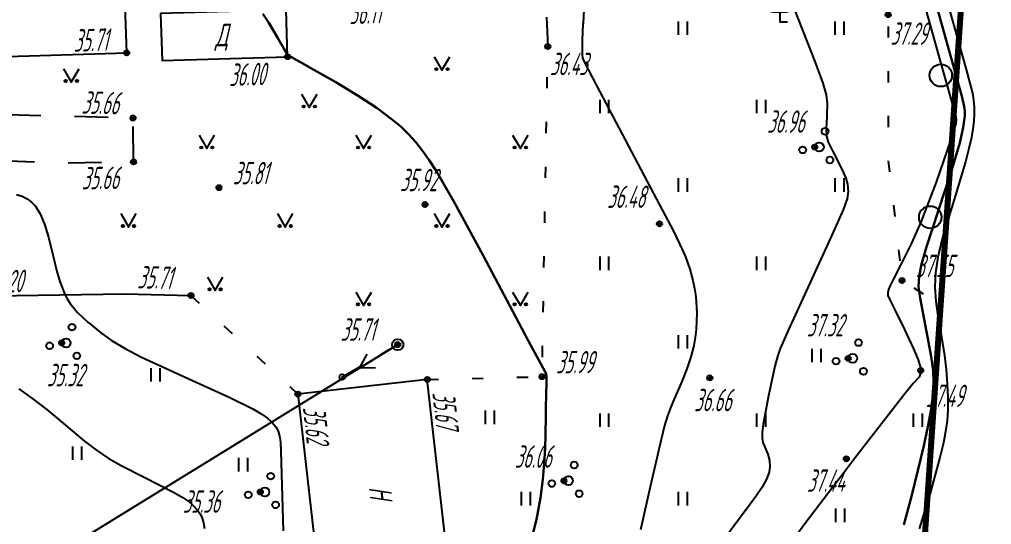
# Model space of a CAD drawing. Extents: x 1233805 to 1234355, y 654698 to 655114.
# Drawn here: x 1234284.56 to 1234327.97, y 654776.77 to 654799.31 of the extents above; entities that cross this region are included whole.
import ezdxf

# ---------------------------------------------------------------- set-up
doc = ezdxf.new("R2010")
doc.units = 0
for name, pattern in [('ИИDash_05_15', [2, 0.5, -1.5]), ('ИИDash_10_10', [2, 1, -1]), ('ИИDash_15_15', [3, 1.5, -1.5]), ('ИИDash_20_10', [3, 2, -1])]:
    doc.linetypes.add(name, pattern=pattern)
for name, color, linetype, lineweight in [('ИИ_ГОРИЗОНТАЛИ_ОСН', 32, 'Continuous', 25), ('ИИ_ГОРИЗОНТАЛИ_УТОЛЩ', 32, 'Continuous', 30), ('ИИ_ДОРОГИ_АД', 7, 'Continuous', 25), ('ИИ_ЛЭП_НН', 250, 'Continuous', 25), ('ИИ_ОГРАДЫ', 7, 'Continuous', 25), ('ИИ_ОТМЕТКИ', 7, 'Continuous', 25), ('ИИ_СТРОЕНИЕ', 7, 'Continuous', 25), ('ИИ_УГОДЬЯ', 7, 'Continuous', 25)]:
    doc.layers.add(name, color=color, linetype=linetype, lineweight=lineweight)
doc.layers.add('Оформление точек', color=7, linetype='Continuous')
doc.styles.add('VNIPISIMPLEXCUR', font='simplex.shx', dxfattribs={"width": 0.8, "oblique": 15})
doc.styles.add('ГОСТ 2.304 КУРСИВ', font='cs_gost2304.shx', dxfattribs={"oblique": 15})
doc.linetypes.add('ИИ054751', pattern='A,2.5,[1,3dservice.shx,S=0.8,R=0,X=0,Y=0],2.5', length=5)

# ---------------------------------------------------------------- blocks, each defined once
blk = doc.blocks.new('ИИ05401')
at = {"color": 0, "linetype": 'Continuous', "lineweight": 25}
for points in [[(-0.4, 1.2), (-0.4, 0)], [(0.4, 1.2), (0.4, 0)]]:
    blk.add_lwpolyline(points, dxfattribs=at)
blk = doc.blocks.new('ИИ053881')
at = {"color": 0, "linetype": 'Continuous', "lineweight": 25}
blk.add_lwpolyline([(0, 0.875), (0.129, 0.876), (0.342, 0.878), (0.479, 0.882), (0.614, 0.891), (0.726, 0.907), (0.816, 0.94), (0.906, 1), (0.956, 1.071), (0.983, 1.151), (0.991, 1.231), (0.986, 1.295), (0.963, 1.379), (0.932, 1.445), (0.884, 1.516), (0.798, 1.61), (0.719, 1.692), (0.646, 1.766), (0.575, 1.842), (0.536, 1.889), (0.511, 1.929), (0.501, 1.967), (0.504, 1.992), (0.518, 2.017), (0.545, 2.049), (0.608, 2.115), (0.679, 2.198), (0.732, 2.29), (0.745, 2.372), (0.736, 2.444), (0.709, 2.515), (0.672, 2.575), (0.633, 2.617), (0.596, 2.646), (0.548, 2.678), (0.495, 2.709), (0.408, 2.76), (0.363, 2.789), (0.336, 2.812), (0.324, 2.831), (0.321, 2.846), (0.325, 2.865), (0.335, 2.89), (0.353, 2.928), (0.372, 2.968), (0.4, 3.034), (0.413, 3.103), (0.412, 3.19), (0.398, 3.247), (0.363, 3.319), (0.32, 3.377), (0.284, 3.414), (0.246, 3.444), (0.181, 3.476), (0.125, 3.489), (0.07, 3.496), (0, 3.5), (-0.07, 3.496), (-0.125, 3.489), (-0.181, 3.476), (-0.246, 3.444), (-0.284, 3.414), (-0.32, 3.377), (-0.363, 3.319), (-0.398, 3.247), (-0.412, 3.19), (-0.413, 3.103), (-0.4, 3.034), (-0.372, 2.968), (-0.353, 2.928), (-0.335, 2.89), (-0.325, 2.865), (-0.321, 2.846), (-0.324, 2.831), (-0.336, 2.812), (-0.363, 2.789), (-0.408, 2.76), (-0.495, 2.709), (-0.548, 2.678), (-0.596, 2.646), (-0.633, 2.617), (-0.672, 2.575), (-0.709, 2.515), (-0.736, 2.444), (-0.745, 2.372), (-0.732, 2.29), (-0.679, 2.198), (-0.608, 2.115), (-0.545, 2.049), (-0.518, 2.017), (-0.504, 1.992), (-0.501, 1.967), (-0.511, 1.929), (-0.536, 1.889), (-0.575, 1.842), (-0.646, 1.766), (-0.719, 1.692), (-0.798, 1.61), (-0.884, 1.516), (-0.932, 1.445), (-0.963, 1.379), (-0.986, 1.295), (-0.991, 1.231), (-0.983, 1.151), (-0.956, 1.071), (-0.906, 1), (-0.816, 0.94), (-0.726, 0.907), (-0.614, 0.891), (-0.479, 0.882), (-0.342, 0.878), (-0.129, 0.876)], close=True, dxfattribs=at)
blk.add_lwpolyline([(0, 0.875), (0, 0), (0.7, 0)], dxfattribs=at)
blk = doc.blocks.new('ИИ05394')
at = {"color": 0, "linetype": 'Continuous', "lineweight": 25}
for centre, radius in [((0.52, 1.407), 0.3), ((-1.479, -0.253), 0.3), ((0, 0), 0.4), ((0.958, -1.154), 0.3)]:
    blk.add_circle(centre, radius, dxfattribs=at)
blk = doc.blocks.new('ИИ05416')
at = {"linetype": 'Continuous', "lineweight": 25}
h = blk.add_hatch(color=0, dxfattribs=at)
edge = h.paths.add_edge_path()
edge.add_arc((-0.5, 0.1), 0.1, 0, 360)
h = blk.add_hatch(color=0, dxfattribs=at)
edge = h.paths.add_edge_path()
edge.add_arc((0.5, 0.1), 0.1, 0, 360)
at = {"color": 0, "linetype": 'Continuous', "lineweight": 25}
blk.add_lwpolyline([(-0.693, 1.2), (0, 0), (0.693, 1.2)], dxfattribs=at)
for centre in [(-0.5, 0.1), (0.5, 0.1)]:
    blk.add_circle(centre, 0.1, dxfattribs=at)
blk = doc.blocks.new('ИИ05368')
at = {"color": 0, "linetype": 'Continuous'}
blk.add_circle((0, 0), 1, dxfattribs=at)
blk = doc.blocks.new('ИИ051081')
at = {"linetype": 'Continuous', "lineweight": 25}
blk.add_hatch(color=0, dxfattribs=at).paths.add_polyline_path([(-0.05, 0, 1), (0.05, 0, 1)])
at = {"color": 0, "linetype": 'Continuous', "lineweight": 25}
for radius in [0.5, 0.05]:
    blk.add_circle((0, 0), radius, dxfattribs=at)
blk = doc.blocks.new('ИИ051144')
at = {"color": 0, "linetype": 'Continuous', "lineweight": 25, "flags": 128}
for points in [[(4, 0), (0, 0)], [(2.775, 0.707), (4, 0), (2.775, -0.707)]]:
    blk.add_lwpolyline(points, dxfattribs=at)
blk = doc.blocks.new('PICKET')
at = {"color": 0, "linetype": 'Continuous', "lineweight": 25}
for p, q in [((-0.23, 0), (0.23, 0)), ((0, 0.23), (0, -0.23))]:
    blk.add_line(p, q, dxfattribs=at)
blk.add_circle((0, 0), 0.23, dxfattribs=at)
at = {"color": 0, "linetype": 'Continuous', "style": 'VNIPISIMPLEXCUR', "oblique": 15, "width": 0.8}
blk.add_attdef('OTMETKA', (1.25, 0.3), '', height=2, dxfattribs=at)
at = {"color": 8, "linetype": 'Continuous', "style": 'VNIPISIMPLEXCUR', "oblique": 15, "width": 0.8, "flags": 1}
blk.add_attdef('NOMER', (1.25, -2.7), '', height=2, dxfattribs=at)

msp = doc.modelspace()

# ---------------------------------------------------------------- linework, layer by layer
at = {"layer": 'ИИ_ГОРИЗОНТАЛИ_ОСН', "flags": 128}
for points, elevation in [([(1234323.25, 654806.158), (1234325.678, 654797.456), (1234326.376, 654794.978), (1234326.376, 654794.976), (1234326.396, 654794.851), (1234326.37, 654794.667), (1234326.145, 654793.904), (1234325.492, 654792.053), (1234324.81, 654790.273), (1234324.4, 654789.323), (1234323.997, 654788.522), (1234323.938, 654788.41), (1234323.563, 654787.673), (1234323.495, 654787.535), (1234323.443, 654787.432), (1234323.369, 654787.257), (1234323.343, 654787.109), (1234323.34, 654786.987), (1234323.422, 654786.801), (1234323.61, 654786.447), (1234324.091, 654785.475), (1234324.49, 654784.619), (1234324.696, 654784.114), (1234324.804, 654783.759), (1234324.824, 654783.645), (1234324.813, 654783.566), (1234324.739, 654783.354), (1234324.709, 654783.321), (1234324.477, 654783.063), (1234324.1, 654782.601), (1234321.872, 654779.726), (1234321.372, 654779.076), (1234321.168, 654778.811), (1234319.629, 654776.796), (1234318.677, 654775.498)], 37.5), ([(1234318.979, 654800.246), (1234320.074, 654797.443), (1234320.438, 654796.473), (1234320.585, 654795.955), (1234320.63, 654795.549), (1234320.614, 654795.039), (1234320.61, 654794.977), (1234320.586, 654794.454), (1234320.607, 654794.111), (1234320.681, 654793.839), (1234320.843, 654793.508), (1234320.89, 654793.419), (1234321.297, 654792.595), (1234321.458, 654792.23), (1234321.538, 654791.966), (1234321.567, 654791.642), (1234321.519, 654791.303), (1234321.346, 654790.82), (1234320.84, 654789.688), (1234319.05, 654785.789), (1234318.991, 654785.661), (1234318.534, 654784.626), (1234318.413, 654784.273), (1234318.298, 654783.843), (1234318.006, 654782.516), (1234317.777, 654781.254), (1234317.731, 654780.877), (1234317.725, 654780.623), (1234317.758, 654780.438), (1234317.844, 654780.231), (1234317.851, 654780.218), (1234317.986, 654779.903), (1234318.058, 654779.631), (1234318.075, 654779.363), (1234318.037, 654779.101), (1234317.925, 654778.793), (1234317.728, 654778.434), (1234317.444, 654778.014), (1234316.986, 654777.402), (1234316.974, 654777.387), (1234316.025, 654776.112)], 37), ([(1234326.017, 654799.997), (1234326.908, 654796.817), (1234326.912, 654796.804), (1234327.114, 654796.018), (1234327.166, 654795.713), (1234327.194, 654795.418), (1234327.201, 654795.105), (1234327.183, 654794.779), (1234327.141, 654794.429), (1234327.075, 654794.052), (1234326.962, 654793.557), (1234326.804, 654792.965), (1234326.296, 654791.279), (1234325.77, 654789.515), (1234325.579, 654788.702), (1234325.472, 654788.005), (1234325.443, 654787.377), (1234325.485, 654786.721), (1234325.559, 654786.177), (1234325.689, 654785.413), (1234325.87, 654784.311), (1234325.944, 654783.684), (1234325.994, 654783.053), (1234326.018, 654782.445), (1234326.014, 654781.886), (1234325.983, 654781.398), (1234325.922, 654780.928), (1234325.823, 654780.416), (1234325.667, 654779.768), (1234325.228, 654778.164), (1234324.746, 654776.582)], 38.5), ([(1234309.763, 654799.737), (1234309.731, 654799.15), (1234309.726, 654799.101), (1234309.686, 654798.4), (1234309.688, 654797.729), (1234309.707, 654797.602), (1234309.78, 654797.422), (1234310.338, 654796.341), (1234312.872, 654791.549), (1234313.394, 654790.566), (1234313.751, 654789.89), (1234314.056, 654789.274), (1234314.297, 654788.714), (1234314.491, 654788.175), (1234314.635, 654787.662), (1234314.708, 654787.311), (1234314.761, 654786.952), (1234314.809, 654786.219), (1234314.778, 654785.482), (1234314.733, 654785.119), (1234314.669, 654784.762), (1234314.542, 654784.253), (1234314.367, 654783.714), (1234314.146, 654783.15), (1234313.847, 654782.475), (1234313.818, 654782.411), (1234313.629, 654781.98), (1234313.5, 654781.628), (1234313.371, 654781.189), (1234313.215, 654780.567), (1234312.733, 654778.447), (1234312.299, 654776.536)], 36.5), ([(1234284.422, 654791.501), (1234284.676, 654791.424), (1234284.904, 654791.312), (1234285.103, 654791.163), (1234285.276, 654790.979), (1234285.49, 654790.636), (1234285.683, 654790.175), (1234285.861, 654789.592), (1234286.067, 654788.742), (1234286.228, 654788.067), (1234286.355, 654787.621), (1234286.566, 654787.084), (1234286.691, 654786.847), (1234286.831, 654786.628), (1234287.152, 654786.237), (1234287.617, 654785.805), (1234287.637, 654785.788), (1234287.663, 654785.765), (1234288.175, 654785.338), (1234288.671, 654784.988), (1234289.278, 654784.626), (1234290.016, 654784.243), (1234292.128, 654783.274), (1234293.926, 654782.458), (1234294.986, 654781.927), (1234295.353, 654781.711), (1234295.635, 654781.514), (1234295.848, 654781.325), (1234296.003, 654781.134), (1234296.106, 654780.939), (1234296.172, 654780.716), (1234296.21, 654780.449), (1234296.231, 654780.042), (1234296.337, 654776.482)], 35.5), ([(1234284.537, 654782.825), (1234285.118, 654782.417), (1234285.797, 654781.884), (1234286.703, 654781.125), (1234286.741, 654781.093), (1234287.464, 654780.489), (1234287.994, 654780.083), (1234288.526, 654779.728), (1234289.1, 654779.397), (1234290.163, 654778.867), (1234291.415, 654778.235), (1234291.824, 654777.994), (1234292.138, 654777.775), (1234292.336, 654777.604), (1234292.496, 654777.428), (1234292.622, 654777.244), (1234292.717, 654777.046), (1234292.781, 654776.838), (1234292.825, 654776.598)], 35)]:
    msp.add_lwpolyline(points, dxfattribs=dict(at, elevation=elevation))
at = {"layer": 'ИИ_ГОРИЗОНТАЛИ_УТОЛЩ', "flags": 128}
for points, elevation in [([(1234324.103, 654805.054), (1234325.838, 654798.764), (1234326.642, 654795.897), (1234326.644, 654795.891), (1234326.753, 654795.429), (1234326.773, 654795.227), (1234326.772, 654795.014), (1234326.708, 654794.488), (1234326.552, 654793.81), (1234326.209, 654792.654), (1234325.597, 654790.795), (1234325.062, 654789.169), (1234324.84, 654788.397), (1234324.734, 654787.853), (1234324.715, 654787.401), (1234324.777, 654786.869), (1234325.015, 654785.625), (1234325.275, 654784.266), (1234325.362, 654783.632), (1234325.386, 654783.089), (1234325.354, 654782.516), (1234325.26, 654781.839), (1234325.127, 654781.137), (1234324.94, 654780.275), (1234324.405, 654778.087), (1234324.054, 654776.763)], 38), ([(1234295.434, 654799.558), (1234295.696, 654799.161), (1234296.08, 654798.504), (1234296.377, 654797.995), (1234296.566, 654797.702), (1234296.566, 654797.702), (1234296.567, 654797.702), (1234297.453, 654797.21), (1234297.466, 654797.203), (1234298.688, 654796.513), (1234299.683, 654795.912), (1234300.53, 654795.352), (1234301.218, 654794.84), (1234301.601, 654794.515), (1234301.944, 654794.185), (1234302.262, 654793.836), (1234302.565, 654793.456), (1234302.862, 654793.038), (1234303.174, 654792.551), (1234303.959, 654791.189), (1234305.268, 654788.779), (1234307.134, 654785.264), (1234307.194, 654785.15), (1234308.03, 654783.588), (1234308.042, 654783.572), (1234308.083, 654783.496), (1234308.096, 654783.368), (1234308.091, 654783.113), (1234308.07, 654781.986), (1234308.069, 654781.781), (1234308.052, 654780.623), (1234308.01, 654779.669), (1234307.935, 654778.78), (1234307.829, 654777.962), (1234307.643, 654776.987), (1234307.385, 654775.95)], 36)]:
    msp.add_lwpolyline(points, dxfattribs=dict(at, elevation=elevation))
at = {"layer": 'ИИ_ДОРОГИ_АД', "linetype": 'ИИDash_15_15', "flags": 128}
msp.add_lwpolyline([(1234310.214, 654860.095), (1234309.39, 654858.036), (1234308.604, 654856.363), (1234306.397, 654852.236), (1234301.015, 654845.424), (1234297.303, 654840.637), (1234290.97, 654834.412), (1234285.433, 654829.628), (1234279.99, 654824.588), (1234278.769, 654821.651), (1234276.65, 654818.557), (1234271.168, 654812), (1234270.18, 654809.24), (1234270.059, 654806.897), (1234270.155, 654804.625), (1234270.728, 654800.851), (1234271.509, 654799.042), (1234272.376, 654797.757), (1234274.243, 654796.241), (1234276.378, 654795.168), (1234279.378, 654793.767), (1234282.834, 654793.062), (1234286.371, 654792.913), (1234289.653, 654792.956), (1234289.632, 654794.916), (1234283.77, 654795.057), (1234281.765, 654795.47), (1234279.412, 654796.395), (1234277.444, 654797.48), (1234275.141, 654799.555), (1234273.928, 654801.488), (1234273.812, 654801.937), (1234274.023, 654802.306), (1234274.497, 654802.648)], dxfattribs=at)
at = {"layer": 'ИИ_ЛЭП_НН', "flags": 128}
msp.add_lwpolyline([(1234301.454, 654784.799), (1234260.54, 654759.634), (1234225.508, 654737.946), (1234210.181, 654726.963)], dxfattribs=at)
at = {"layer": 'ИИ_ЛЭП_НН', "linetype": 'ИИDash_10_10', "flags": 128}
msp.add_lwpolyline([(1234298.977, 654783.354), (1234301.454, 654784.799)], dxfattribs=at)
at = {"layer": 'ИИ_ОГРАДЫ', "linetype": 'ИИ054751', "flags": 128}
msp.add_lwpolyline([(1234282.47, 654786.956), (1234289.269, 654787.068), (1234292.219, 654786.995)], dxfattribs=at)
at = {"layer": 'ИИ_СТРОЕНИЕ'}
for points in [[(1234288.998, 654809.055), (1234288.936, 654811.044), (1234281.654, 654810.816), (1234281.775, 654806.943), (1234279.447, 654806.87), (1234279.476, 654805.92), (1234279.59, 654802.275), (1234279.621, 654801.279), (1234281.949, 654801.351), (1234282.066, 654797.597), (1234289.348, 654797.824), (1234289.295, 654799.525)], [(1234290.859, 654799.574), (1234290.925, 654797.476), (1234296.532, 654797.651), (1234296.466, 654799.749)], [(1234296.992, 654782.589), (1234298.06, 654773.165), (1234303.842, 654773.82), (1234302.774, 654783.245)]]:
    msp.add_lwpolyline(points, close=True, dxfattribs=at)
at = {"layer": 'ИИ_СТРОЕНИЕ', "linetype": 'ИИDash_20_10', "flags": 128}
msp.add_lwpolyline([(1234307.953, 654802.411), (1234308.154, 654798.106)], dxfattribs=at)
at = {"layer": 'ИИ_УГОДЬЯ', "linetype": 'ИИDash_05_15', "flags": 128}
for points in [[(1234326.659, 654800.488), (1234325.939, 654801.663), (1234324.38, 654801.841), (1234323.355, 654799.525), (1234323.349, 654793.098), (1234323.973, 654787.663), (1234325.703, 654786.569)], [(1234302.774, 654783.245), (1234307.896, 654783.368), (1234308.154, 654798.106)], [(1234292.219, 654786.995), (1234296.992, 654782.589)]]:
    msp.add_lwpolyline(points, dxfattribs=at)
at = {"layer": 'Оформление точек', "color": 41, "lineweight": 80}
msp.add_lwpolyline([(1234024.617, 654701.92), (1234177.241, 654711.682), (1234295.345, 654734.761), (1234323.422, 654753.319), (1234327.972, 654819.626), (1234312.866, 654855.488), (1234309.369, 654887.84), (1234283.108, 654912.091), (1234263.065, 654936.588)], dxfattribs=at)

# ---------------------------------------------------------------- block references
at = {"layer": 'ИИ_ЛЭП_НН', "xscale": 0.4999999999999997, "yscale": 0.4999999999999997, "zscale": 0.4999999999999997, "rotation": 211.5942449401616}
msp.add_blockref('ИИ051144', (1234301.454, 654784.799), dxfattribs=at)
at = {"layer": 'ИИ_ЛЭП_НН'}
for p, xscale, yscale, zscale in [((1234301.454, 654784.799), 0.5, 0.5, 0.5), ((1234298.977, 654783.354), 0.25, 0.25, 0.25)]:
    msp.add_blockref('ИИ051081', p, dxfattribs=dict(at, xscale=xscale, yscale=yscale, zscale=zscale))
at = {"layer": 'ИИ_ОТМЕТКИ'}
ref = msp.add_blockref('PICKET', (1234300.524, 654800.312, 36.112), dxfattribs=dict(at, xscale=0.5, yscale=0.5, zscale=0.5))
ref.add_attrib('OTMETKA', '36.11', (1234299.298, 654799.099, 36.112), dxfattribs={"layer": '0', "color": 0, "linetype": 'Continuous', "height": 1, "rotation": 1.7857, "style": 'ГОСТ 2.304 КУРСИВ', "oblique": 15, "width": 0.65})
ref = msp.add_blockref('PICKET', (1234323.355, 654799.525, 37.294), dxfattribs=dict(at, xscale=0.5, yscale=0.5, zscale=0.5))
ref.add_attrib('OTMETKA', '37.29', (1234323.457, 654798.182, 37.294), dxfattribs={"layer": '0', "color": 0, "linetype": 'Continuous', "height": 1, "style": 'ГОСТ 2.304 КУРСИВ', "oblique": 15, "width": 0.65})
ref = msp.add_blockref('PICKET', (1234289.348, 654797.824, 35.711), dxfattribs=dict(at, xscale=0.5, yscale=0.5, zscale=0.5))
ref.add_attrib('OTMETKA', '35.71', (1234286.986, 654797.868, 35.711), dxfattribs={"layer": '0', "color": 0, "linetype": 'Continuous', "height": 1, "rotation": 1.7857, "style": 'ГОСТ 2.304 КУРСИВ', "oblique": 15, "width": 0.65})
ref = msp.add_blockref('PICKET', (1234308.154, 654798.106, 36.433), dxfattribs=dict(at, xscale=0.5, yscale=0.5, zscale=0.5))
ref.add_attrib('OTMETKA', '36.43', (1234308.253, 654796.827, 36.433), dxfattribs={"layer": '0', "color": 0, "linetype": 'Continuous', "height": 1, "style": 'ГОСТ 2.304 КУРСИВ', "oblique": 15, "width": 0.65})
ref = msp.add_blockref('PICKET', (1234296.532, 654797.651, 35.999), dxfattribs=dict(at, xscale=0.5, yscale=0.5, zscale=0.5))
ref.add_attrib('OTMETKA', '36.00', (1234293.927, 654796.337, 35.999), dxfattribs={"layer": '0', "color": 0, "linetype": 'Continuous', "height": 1, "rotation": 1.7857, "style": 'ГОСТ 2.304 КУРСИВ', "oblique": 15, "width": 0.65})
ref = msp.add_blockref('PICKET', (1234289.632, 654794.916, 35.663), dxfattribs=dict(at, xscale=0.5, yscale=0.5, zscale=0.5))
ref.add_attrib('OTMETKA', '35.66', (1234287.325, 654795.113, 35.663), dxfattribs={"layer": '0', "color": 0, "linetype": 'Continuous', "height": 1, "rotation": 358.6243, "style": 'ГОСТ 2.304 КУРСИВ', "oblique": 15, "width": 0.65})
ref = msp.add_blockref('PICKET', (1234320.075, 654793.617, 36.96), dxfattribs=dict(at, xscale=0.5, yscale=0.5, zscale=0.5))
ref.add_attrib('OTMETKA', '36.96', (1234317.948, 654794.255, 36.96), dxfattribs={"layer": '0', "color": 0, "linetype": 'Continuous', "height": 1, "style": 'ГОСТ 2.304 КУРСИВ', "oblique": 15, "width": 0.65})
ref = msp.add_blockref('PICKET', (1234289.653, 654792.956, 35.663), dxfattribs=dict(at, xscale=0.5, yscale=0.5, zscale=0.5))
ref.add_attrib('OTMETKA', '35.66', (1234287.342, 654791.726, 35.663), dxfattribs={"layer": '0', "color": 0, "linetype": 'Continuous', "height": 1, "rotation": 0.7437, "style": 'ГОСТ 2.304 КУРСИВ', "oblique": 15, "width": 0.65})
ref = msp.add_blockref('PICKET', (1234293.467, 654791.807, 35.81), dxfattribs=dict(at, xscale=0.5, yscale=0.5, zscale=0.5))
ref.add_attrib('OTMETKA', '35.81', (1234294.092, 654791.957, 35.81), dxfattribs={"layer": '0', "color": 0, "linetype": 'Continuous', "height": 1, "style": 'ГОСТ 2.304 КУРСИВ', "oblique": 15, "width": 0.65})
ref = msp.add_blockref('PICKET', (1234302.674, 654791.054, 35.924), dxfattribs=dict(at, xscale=0.5, yscale=0.5, zscale=0.5))
ref.add_attrib('OTMETKA', '35.92', (1234301.556, 654791.647, 35.924), dxfattribs={"layer": '0', "color": 0, "linetype": 'Continuous', "height": 1, "style": 'ГОСТ 2.304 КУРСИВ', "oblique": 15, "width": 0.65})
ref = msp.add_blockref('PICKET', (1234313.143, 654790.194, 36.478), dxfattribs=dict(at, xscale=0.5, yscale=0.5, zscale=0.5))
ref.add_attrib('OTMETKA', '36.48', (1234310.806, 654790.901, 36.478), dxfattribs={"layer": '0', "color": 0, "linetype": 'Continuous', "height": 1, "style": 'ГОСТ 2.304 КУРСИВ', "oblique": 15, "width": 0.65})
ref = msp.add_blockref('PICKET', (1234323.973, 654787.663, 37.553), dxfattribs=dict(at, xscale=0.5, yscale=0.5, zscale=0.5))
ref.add_attrib('OTMETKA', '37.55', (1234324.598, 654787.813, 37.553), dxfattribs={"layer": '0', "color": 0, "linetype": 'Continuous', "height": 1, "style": 'ГОСТ 2.304 КУРСИВ', "oblique": 15, "width": 0.65})
ref = msp.add_blockref('PICKET', (1234282.47, 654786.956, 35.201), dxfattribs=dict(at, xscale=0.5, yscale=0.5, zscale=0.5))
ref.add_attrib('OTMETKA', '35.20', (1234283.092, 654787.116, 35.201), dxfattribs={"layer": '0', "color": 0, "linetype": 'Continuous', "height": 1, "rotation": 0.9416, "style": 'ГОСТ 2.304 КУРСИВ', "oblique": 15, "width": 0.65})
ref = msp.add_blockref('PICKET', (1234292.219, 654786.995, 35.707), dxfattribs=dict(at, xscale=0.5, yscale=0.5, zscale=0.5))
ref.add_attrib('OTMETKA', '35.71', (1234289.82, 654787.315, 35.707), dxfattribs={"layer": '0', "color": 0, "linetype": 'Continuous', "height": 1, "rotation": 358.5855, "style": 'ГОСТ 2.304 КУРСИВ', "oblique": 15, "width": 0.65})
ref = msp.add_blockref('PICKET', (1234301.454, 654784.799, 35.711), dxfattribs=dict(at, xscale=0.5, yscale=0.5, zscale=0.5))
ref.add_attrib('OTMETKA', '35.71', (1234298.898, 654784.971, 35.711), dxfattribs={"layer": '0', "color": 0, "linetype": 'Continuous', "height": 1, "style": 'ГОСТ 2.304 КУРСИВ', "oblique": 15, "width": 0.65})
ref = msp.add_blockref('PICKET', (1234321.568, 654784.185, 37.32), dxfattribs=dict(at, xscale=0.5, yscale=0.5, zscale=0.5))
ref.add_attrib('OTMETKA', '37.32', (1234319.723, 654785.164, 37.32), dxfattribs={"layer": '0', "color": 0, "linetype": 'Continuous', "height": 1, "style": 'ГОСТ 2.304 КУРСИВ', "oblique": 15, "width": 0.65})
ref = msp.add_blockref('PICKET', (1234286.445, 654784.876, 35.322), dxfattribs=dict(at, xscale=0.5, yscale=0.5, zscale=0.5))
ref.add_attrib('OTMETKA', '35.32', (1234285.784, 654782.939, 35.322), dxfattribs={"layer": '0', "color": 0, "linetype": 'Continuous', "height": 1, "style": 'ГОСТ 2.304 КУРСИВ', "oblique": 15, "width": 0.65})
ref = msp.add_blockref('PICKET', (1234307.896, 654783.368, 35.989), dxfattribs=dict(at, xscale=0.5, yscale=0.5, zscale=0.5))
ref.add_attrib('OTMETKA', '35.99', (1234308.521, 654783.518, 35.989), dxfattribs={"layer": '0', "color": 0, "linetype": 'Continuous', "height": 1, "style": 'ГОСТ 2.304 КУРСИВ', "oblique": 15, "width": 0.65})
ref = msp.add_blockref('PICKET', (1234324.807, 654783.646, 37.49), dxfattribs=dict(at, xscale=0.5, yscale=0.5, zscale=0.5))
ref.add_attrib('OTMETKA', '37.49', (1234325.042, 654782.016, 37.49), dxfattribs={"layer": '0', "color": 0, "linetype": 'Continuous', "height": 1, "style": 'ГОСТ 2.304 КУРСИВ', "oblique": 15, "width": 0.65})
ref = msp.add_blockref('PICKET', (1234302.774, 654783.245, 35.665), dxfattribs=dict(at, xscale=0.5, yscale=0.5, zscale=0.5))
ref.add_attrib('OTMETKA', '35.67', (1234302.993, 654782.641, 35.665), dxfattribs={"layer": '0', "color": 0, "linetype": 'Continuous', "height": 1, "rotation": 276.468, "style": 'ГОСТ 2.304 КУРСИВ', "oblique": 15, "width": 0.65})
ref = msp.add_blockref('PICKET', (1234315.387, 654783.315, 36.657), dxfattribs=dict(at, xscale=0.5, yscale=0.5, zscale=0.5))
ref.add_attrib('OTMETKA', '36.66', (1234314.687, 654781.825, 36.657), dxfattribs={"layer": '0', "color": 0, "linetype": 'Continuous', "height": 1, "style": 'ГОСТ 2.304 КУРСИВ', "oblique": 15, "width": 0.65})
ref = msp.add_blockref('PICKET', (1234296.992, 654782.589, 35.619), dxfattribs=dict(at, xscale=0.5, yscale=0.5, zscale=0.5))
ref.add_attrib('OTMETKA', '35.62', (1234297.211, 654781.985, 35.619), dxfattribs={"layer": '0', "color": 0, "linetype": 'Continuous', "height": 1, "rotation": 276.468, "style": 'ГОСТ 2.304 КУРСИВ', "oblique": 15, "width": 0.65})
ref = msp.add_blockref('PICKET', (1234308.875, 654778.722, 36.058), dxfattribs=dict(at, xscale=0.5, yscale=0.5, zscale=0.5))
ref.add_attrib('OTMETKA', '36.06', (1234306.676, 654779.302, 36.058), dxfattribs={"layer": '0', "color": 0, "linetype": 'Continuous', "height": 1, "style": 'ГОСТ 2.304 КУРСИВ', "oblique": 15, "width": 0.65})
ref = msp.add_blockref('PICKET', (1234321.486, 654779.704, 37.441), dxfattribs=dict(at, xscale=0.5, yscale=0.5, zscale=0.5))
ref.add_attrib('OTMETKA', '37.44', (1234319.728, 654778.229, 37.441), dxfattribs={"layer": '0', "color": 0, "linetype": 'Continuous', "height": 1, "style": 'ГОСТ 2.304 КУРСИВ', "oblique": 15, "width": 0.65})
ref = msp.add_blockref('PICKET', (1234295.318, 654778.222, 35.36), dxfattribs=dict(at, xscale=0.5, yscale=0.5, zscale=0.5))
ref.add_attrib('OTMETKA', '35.36', (1234291.856, 654777.293, 35.36), dxfattribs={"layer": '0', "color": 0, "linetype": 'Continuous', "height": 1, "style": 'ГОСТ 2.304 КУРСИВ', "oblique": 15, "width": 0.65})
at = {"layer": 'ИИ_УГОДЬЯ', "xscale": 0.5, "yscale": 0.5, "zscale": 0.5}
for name, p in [('ИИ053881', (1234318.511, 654799.215, -11.67)), ('ИИ05401', (1234314.172, 654798.626)), ('ИИ05401', (1234321.172, 654798.626)), ('ИИ05416', (1234303.428, 654797.047)), ('ИИ05368', (1234325.703, 654796.818)), ('ИИ05416', (1234286.875, 654796.516)), ('ИИ05416', (1234297.504, 654795.378)), ('ИИ05401', (1234310.672, 654795.126)), ('ИИ05401', (1234317.672, 654795.126)), ('ИИ05416', (1234292.928, 654793.547)), ('ИИ05416', (1234299.928, 654793.547)), ('ИИ05416', (1234306.928, 654793.547)), ('ИИ05394', (1234320.275, 654793.617, -11.67)), ('ИИ05401', (1234314.172, 654791.626)), ('ИИ05401', (1234321.172, 654791.626)), ('ИИ05416', (1234289.428, 654790.047)), ('ИИ05416', (1234296.428, 654790.047)), ('ИИ05416', (1234303.428, 654790.047)), ('ИИ05368', (1234325.234, 654790.485)), ('ИИ05401', (1234310.672, 654788.126)), ('ИИ05401', (1234317.672, 654788.126)), ('ИИ05416', (1234293.298, 654787.213)), ('ИИ05416', (1234299.928, 654786.547)), ('ИИ05416', (1234306.928, 654786.547)), ('ИИ05394', (1234286.645, 654784.876, -11.67)), ('ИИ05401', (1234314.172, 654784.626)), ('ИИ05394', (1234321.768, 654784.185, -11.67)), ('ИИ05401', (1234320.145, 654784.019)), ('ИИ05401', (1234290.623, 654783.153)), ('ИИ05401', (1234305.563, 654781.252)), ('ИИ05401', (1234310.672, 654781.126)), ('ИИ05401', (1234317.672, 654781.126)), ('ИИ05401', (1234324.672, 654781.126)), ('ИИ05401', (1234287.123, 654779.653)), ('ИИ05401', (1234294.547, 654779.141)), ('ИИ05394', (1234309.075, 654778.722, -11.67)), ('ИИ05394', (1234295.518, 654778.222, -11.67)), ('ИИ05401', (1234307.172, 654777.626)), ('ИИ05401', (1234314.172, 654777.626)), ('ИИ05401', (1234321.204, 654776.882))]:
    msp.add_blockref(name, p, dxfattribs=at)

# ---------------------------------------------------------------- texts
at = {"layer": 'ИИ_СТРОЕНИЕ', "style": 'ГОСТ 2.304 КУРСИВ', "oblique": 15, "width": 0.8}
for s, rotation, p in [('Д', 1.7857, (1234293.298, 654798.108)), ('Н', 276.468, (1234300.154, 654778.439))]:
    msp.add_text(s, height=1, rotation=rotation, dxfattribs=at).set_placement(p)

doc.saveas('drawing.dxf')
